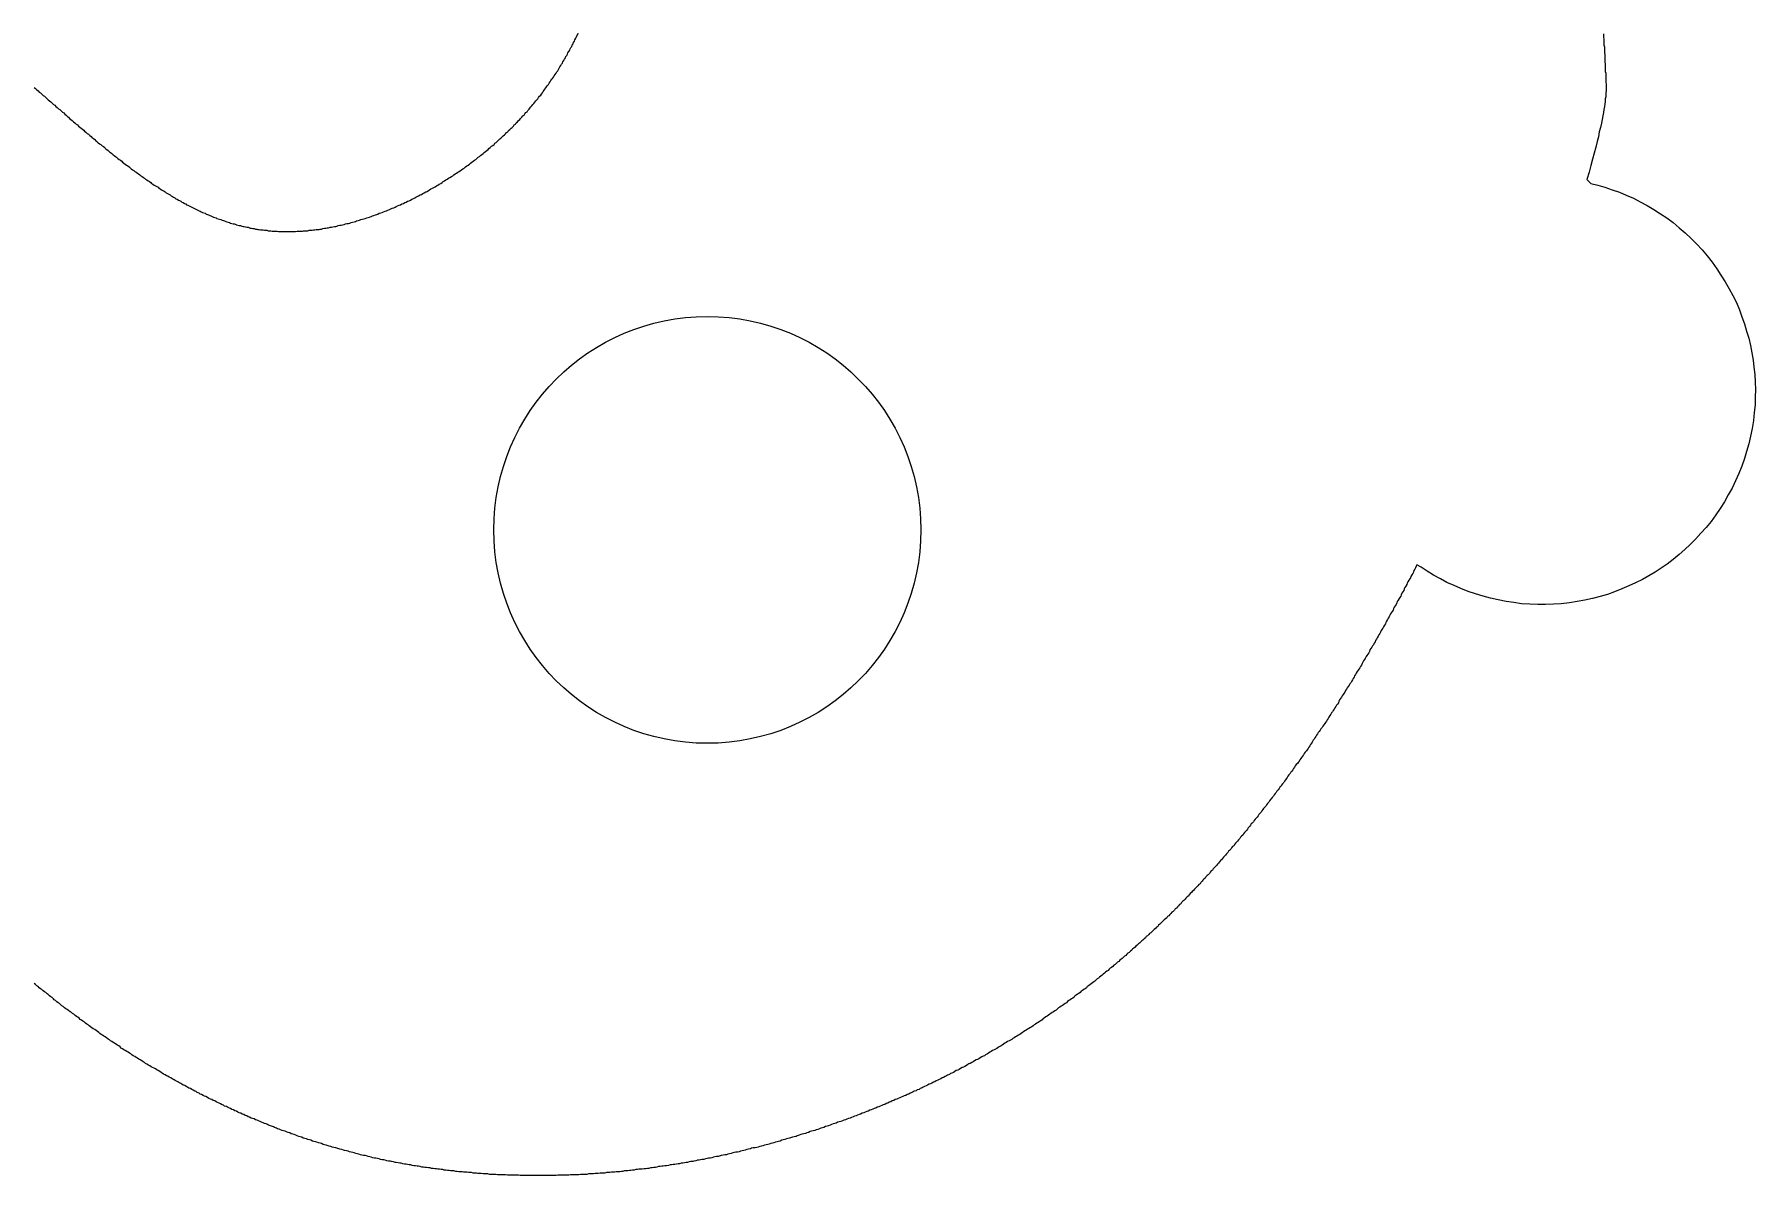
# Model space of a CAD drawing. Header units: millimetres. Extents: x 289 to 9778, y -894 to 6380.
# Drawn here: x 7145.4 to 7185.7, y -493.13 to -466.39 of the extents above; entities that cross this region are included whole.
import ezdxf

# ---------------------------------------------------------------- set-up
doc = ezdxf.new("R2010")
doc.units = ezdxf.units.MM
doc.layers.add('RANGO', color=6, linetype='Continuous')

msp = doc.modelspace()

# ---------------------------------------------------------------- linework, layer by layer
for points in [[(7145.39, -467.633, 0), (7145.42, -467.663, 0), (7145.45, -467.693, 0), (7145.48, -467.713, 0), (7145.51, -467.743, 0), (7145.54, -467.763, 0), (7145.57, -467.793, 0), (7145.6, -467.823, 0), (7145.63, -467.843, 0), (7145.66, -467.873, 0), (7145.69, -467.903, 0), (7145.72, -467.923, 0), (7145.75, -467.953, 0), (7145.78, -467.973, 0), (7145.81, -468.003, 0), (7145.84, -468.033, 0), (7145.87, -468.053, 0), (7145.9, -468.083, 0), (7145.93, -468.103, 0), (7145.96, -468.133, 0), (7145.99, -468.153, 0), (7146.02, -468.183, 0), (7146.05, -468.213, 0), (7146.08, -468.233, 0), (7146.11, -468.263, 0), (7146.14, -468.283, 0), (7146.17, -468.313, 0), (7146.19, -468.333, 0), (7146.22, -468.363, 0), (7146.25, -468.383, 0), (7146.28, -468.413, 0), (7146.31, -468.443, 0), (7146.34, -468.463, 0), (7146.37, -468.493, 0), (7146.4, -468.513, 0), (7146.43, -468.543, 0), (7146.46, -468.563, 0), (7146.49, -468.593, 0), (7146.52, -468.613, 0), (7146.55, -468.633, 0), (7146.57, -468.663, 0), (7146.6, -468.683, 0), (7146.63, -468.713, 0), (7146.66, -468.733, 0), (7146.69, -468.763, 0), (7146.72, -468.783, 0), (7146.75, -468.813, 0), (7146.78, -468.833, 0), (7146.81, -468.853, 0), (7146.83, -468.883, 0), (7146.86, -468.903, 0), (7146.89, -468.933, 0), (7146.92, -468.953, 0), (7146.95, -468.973, 0), (7146.98, -469.003, 0), (7147.01, -469.023, 0), (7147.04, -469.043, 0), (7147.06, -469.073, 0), (7147.09, -469.093, 0), (7147.12, -469.113, 0), (7147.15, -469.143, 0), (7147.18, -469.163, 0), (7147.21, -469.183, 0), (7147.24, -469.213, 0), (7147.26, -469.233, 0), (7147.29, -469.253, 0), (7147.32, -469.273, 0), (7147.35, -469.303, 0), (7147.38, -469.323, 0), (7147.41, -469.343, 0), (7147.44, -469.363, 0), (7147.46, -469.383, 0), (7147.49, -469.413, 0), (7147.52, -469.433, 0), (7147.55, -469.453, 0), (7147.58, -469.473, 0), (7147.61, -469.493, 0), (7147.63, -469.513, 0), (7147.66, -469.543, 0), (7147.69, -469.563, 0), (7147.72, -469.583, 0), (7147.75, -469.603, 0), (7147.78, -469.623, 0), (7147.81, -469.643, 0), (7147.83, -469.663, 0), (7147.86, -469.683, 0), (7147.89, -469.703, 0), (7147.92, -469.723, 0), (7147.95, -469.743, 0), (7147.97, -469.763, 0), (7148, -469.783, 0), (7148.03, -469.803, 0), (7148.06, -469.823, 0), (7148.09, -469.843, 0), (7148.12, -469.863, 0), (7148.14, -469.883, 0), (7148.17, -469.903, 0), (7148.2, -469.923, 0), (7148.23, -469.943, 0), (7148.26, -469.953, 0), (7148.29, -469.973, 0), (7148.31, -469.993, 0), (7148.34, -470.013, 0), (7148.37, -470.033, 0), (7148.4, -470.053, 0), (7148.43, -470.063, 0), (7148.46, -470.083, 0), (7148.48, -470.103, 0), (7148.51, -470.123, 0), (7148.54, -470.133, 0), (7148.57, -470.153, 0), (7148.6, -470.173, 0), (7148.63, -470.193, 0), (7148.65, -470.203, 0), (7148.68, -470.223, 0), (7148.71, -470.243, 0), (7148.74, -470.253, 0), (7148.77, -470.273, 0), (7148.79, -470.283, 0), (7148.82, -470.303, 0), (7148.85, -470.323, 0), (7148.88, -470.333, 0), (7148.91, -470.353, 0), (7148.94, -470.363, 0), (7148.96, -470.383, 0), (7148.99, -470.393, 0), (7149.02, -470.413, 0), (7149.05, -470.423, 0), (7149.08, -470.443, 0), (7149.11, -470.453, 0), (7149.13, -470.463, 0), (7149.16, -470.483, 0), (7149.19, -470.493, 0), (7149.22, -470.513, 0), (7149.25, -470.523, 0), (7149.28, -470.533, 0), (7149.3, -470.553, 0), (7149.33, -470.563, 0), (7149.36, -470.573, 0), (7149.39, -470.583, 0), (7149.42, -470.603, 0), (7149.45, -470.613, 0), (7149.47, -470.623, 0), (7149.5, -470.633, 0), (7149.53, -470.643, 0), (7149.56, -470.663, 0), (7149.59, -470.673, 0), (7149.62, -470.683, 0), (7149.65, -470.693, 0), (7149.67, -470.703, 0), (7149.7, -470.713, 0), (7149.73, -470.723, 0), (7149.76, -470.733, 0), (7149.79, -470.743, 0), (7149.82, -470.753, 0), (7149.85, -470.763, 0), (7149.88, -470.773, 0), (7149.9, -470.783, 0), (7149.93, -470.793, 0), (7149.96, -470.803, 0), (7149.99, -470.813, 0), (7150.02, -470.823, 0), (7150.05, -470.833, 0), (7150.08, -470.833, 0), (7150.11, -470.843, 0), (7150.13, -470.853, 0), (7150.16, -470.863, 0), (7150.19, -470.873, 0), (7150.22, -470.873, 0), (7150.25, -470.883, 0), (7150.28, -470.893, 0), (7150.31, -470.893, 0), (7150.34, -470.903, 0), (7150.37, -470.913, 0), (7150.4, -470.913, 0), (7150.43, -470.923, 0), (7150.45, -470.933, 0), (7150.48, -470.933, 0), (7150.51, -470.943, 0), (7150.54, -470.943, 0), (7150.57, -470.953, 0), (7150.6, -470.953, 0), (7150.63, -470.963, 0), (7150.66, -470.963, 0), (7150.69, -470.973, 0), (7150.72, -470.973, 0), (7150.75, -470.973, 0), (7150.78, -470.983, 0), (7150.81, -470.983, 0), (7150.84, -470.983, 0), (7150.87, -470.993, 0), (7150.9, -470.993, 0), (7150.93, -470.993, 0), (7150.96, -471.003, 0), (7150.99, -471.003, 0), (7151.02, -471.003, 0), (7151.05, -471.003, 0), (7151.08, -471.003, 0), (7151.11, -471.013, 0), (7151.14, -471.013, 0), (7151.17, -471.013, 0), (7151.2, -471.013, 0), (7151.23, -471.013, 0), (7151.26, -471.013, 0), (7151.3, -471.013, 0), (7151.33, -471.013, 0), (7151.36, -471.013, 0), (7151.39, -471.013, 0), (7151.42, -471.013, 0), (7151.45, -471.013, 0), (7151.48, -471.013, 0), (7151.51, -471.013, 0), (7151.55, -471.003, 0), (7151.58, -471.003, 0), (7151.61, -471.003, 0), (7151.64, -471.003, 0), (7151.67, -471.003, 0), (7151.7, -470.993, 0), (7151.74, -470.993, 0), (7151.77, -470.993, 0), (7151.8, -470.993, 0), (7151.83, -470.983, 0), (7151.86, -470.983, 0), (7151.9, -470.983, 0), (7151.93, -470.973, 0), (7151.96, -470.973, 0), (7151.99, -470.963, 0), (7152.02, -470.963, 0), (7152.06, -470.963, 0), (7152.09, -470.953, 0), (7152.12, -470.953, 0), (7152.15, -470.943, 0), (7152.19, -470.933, 0), (7152.22, -470.933, 0), (7152.25, -470.923, 0), (7152.28, -470.923, 0), (7152.32, -470.913, 0), (7152.35, -470.913, 0), (7152.38, -470.903, 0), (7152.42, -470.893, 0), (7152.45, -470.893, 0), (7152.48, -470.883, 0), (7152.51, -470.873, 0), (7152.55, -470.863, 0), (7152.58, -470.863, 0), (7152.61, -470.853, 0), (7152.65, -470.843, 0), (7152.68, -470.833, 0), (7152.71, -470.823, 0), (7152.75, -470.823, 0), (7152.78, -470.813, 0), (7152.81, -470.803, 0), (7152.84, -470.793, 0), (7152.88, -470.783, 0), (7152.91, -470.773, 0), (7152.94, -470.763, 0), (7152.98, -470.753, 0), (7153.01, -470.743, 0), (7153.04, -470.733, 0), (7153.08, -470.723, 0), (7153.11, -470.713, 0), (7153.14, -470.703, 0), (7153.18, -470.693, 0), (7153.21, -470.683, 0), (7153.24, -470.673, 0), (7153.28, -470.663, 0), (7153.31, -470.643, 0), (7153.34, -470.633, 0), (7153.38, -470.623, 0), (7153.41, -470.613, 0), (7153.44, -470.603, 0), (7153.47, -470.583, 0), (7153.51, -470.573, 0), (7153.54, -470.563, 0), (7153.57, -470.553, 0), (7153.61, -470.533, 0), (7153.64, -470.523, 0), (7153.67, -470.513, 0), (7153.71, -470.493, 0), (7153.74, -470.483, 0), (7153.77, -470.463, 0), (7153.81, -470.453, 0), (7153.84, -470.443, 0), (7153.87, -470.423, 0), (7153.9, -470.413, 0), (7153.94, -470.393, 0), (7153.97, -470.383, 0), (7154, -470.363, 0), (7154.04, -470.353, 0), (7154.07, -470.333, 0), (7154.1, -470.323, 0), (7154.13, -470.303, 0), (7154.17, -470.293, 0), (7154.2, -470.273, 0), (7154.23, -470.253, 0), (7154.26, -470.243, 0), (7154.3, -470.223, 0), (7154.33, -470.203, 0), (7154.36, -470.193, 0), (7154.39, -470.173, 0), (7154.43, -470.153, 0), (7154.46, -470.143, 0), (7154.49, -470.123, 0), (7154.52, -470.103, 0), (7154.56, -470.083, 0), (7154.59, -470.073, 0), (7154.62, -470.053, 0), (7154.65, -470.033, 0), (7154.68, -470.013, 0), (7154.72, -469.993, 0), (7154.75, -469.983, 0), (7154.78, -469.963, 0), (7154.81, -469.943, 0), (7154.84, -469.923, 0), (7154.87, -469.903, 0), (7154.91, -469.883, 0), (7154.94, -469.863, 0), (7154.97, -469.843, 0), (7155, -469.823, 0), (7155.03, -469.803, 0), (7155.06, -469.783, 0), (7155.09, -469.763, 0), (7155.12, -469.743, 0), (7155.16, -469.723, 0), (7155.19, -469.703, 0), (7155.22, -469.683, 0), (7155.25, -469.663, 0), (7155.28, -469.643, 0), (7155.31, -469.623, 0), (7155.34, -469.603, 0), (7155.37, -469.583, 0), (7155.4, -469.563, 0), (7155.43, -469.543, 0), (7155.46, -469.523, 0), (7155.49, -469.493, 0), (7155.52, -469.473, 0), (7155.55, -469.453, 0), (7155.58, -469.433, 0), (7155.61, -469.413, 0), (7155.64, -469.383, 0), (7155.67, -469.363, 0), (7155.7, -469.343, 0), (7155.73, -469.323, 0), (7155.76, -469.293, 0), (7155.79, -469.273, 0), (7155.82, -469.253, 0), (7155.84, -469.233, 0), (7155.87, -469.203, 0), (7155.9, -469.183, 0), (7155.93, -469.163, 0), (7155.96, -469.133, 0), (7155.99, -469.113, 0), (7156.02, -469.093, 0), (7156.04, -469.063, 0), (7156.07, -469.043, 0), (7156.1, -469.013, 0), (7156.13, -468.993, 0), (7156.16, -468.973, 0), (7156.18, -468.943, 0), (7156.21, -468.923, 0), (7156.24, -468.893, 0), (7156.26, -468.873, 0), (7156.29, -468.843, 0), (7156.32, -468.823, 0), (7156.35, -468.793, 0), (7156.37, -468.773, 0), (7156.4, -468.743, 0), (7156.43, -468.723, 0), (7156.45, -468.693, 0), (7156.48, -468.673, 0), (7156.5, -468.643, 0), (7156.53, -468.623, 0), (7156.56, -468.593, 0), (7156.58, -468.573, 0), (7156.61, -468.543, 0), (7156.63, -468.513, 0), (7156.66, -468.493, 0), (7156.68, -468.463, 0), (7156.71, -468.443, 0), (7156.73, -468.413, 0), (7156.76, -468.383, 0), (7156.78, -468.363, 0), (7156.81, -468.333, 0), (7156.83, -468.303, 0), (7156.86, -468.283, 0), (7156.88, -468.253, 0), (7156.9, -468.223, 0), (7156.93, -468.203, 0), (7156.95, -468.173, 0), (7156.98, -468.143, 0), (7157, -468.123, 0), (7157.02, -468.093, 0), (7157.04, -468.063, 0), (7157.07, -468.033, 0), (7157.09, -468.013, 0), (7157.11, -467.983, 0), (7157.14, -467.953, 0), (7157.16, -467.923, 0), (7157.18, -467.903, 0), (7157.2, -467.873, 0), (7157.22, -467.843, 0), (7157.25, -467.813, 0), (7157.27, -467.793, 0), (7157.29, -467.763, 0), (7157.31, -467.733, 0), (7157.33, -467.703, 0), (7157.35, -467.673, 0), (7157.37, -467.643, 0), (7157.39, -467.623, 0), (7157.41, -467.593, 0), (7157.43, -467.563, 0), (7157.45, -467.533, 0), (7157.47, -467.503, 0), (7157.49, -467.473, 0), (7157.51, -467.443, 0), (7157.53, -467.423, 0), (7157.55, -467.393, 0), (7157.57, -467.363, 0), (7157.59, -467.333, 0), (7157.61, -467.303, 0), (7157.63, -467.273, 0), (7157.65, -467.243, 0), (7157.67, -467.213, 0), (7157.68, -467.183, 0), (7157.7, -467.153, 0), (7157.72, -467.123, 0), (7157.74, -467.093, 0), (7157.76, -467.063, 0), (7157.77, -467.033, 0), (7157.79, -467.003, 0), (7157.81, -466.973, 0), (7157.83, -466.943, 0), (7157.84, -466.913, 0), (7157.86, -466.883, 0), (7157.88, -466.853, 0), (7157.89, -466.823, 0), (7157.91, -466.793, 0), (7157.93, -466.763, 0), (7157.94, -466.733, 0), (7157.96, -466.703, 0), (7157.98, -466.673, 0), (7157.99, -466.643, 0), (7158.01, -466.613, 0), (7158.02, -466.583, 0), (7158.04, -466.553, 0), (7158.05, -466.523, 0), (7158.07, -466.483, 0), (7158.09, -466.453, 0), (7158.1, -466.423, 0), (7158.12, -466.393, 0), (7158.13, -466.363, 0)], [(7182.14, -466.383, 0), (7182.14, -466.423, 0), (7182.14, -466.463, 0), (7182.15, -466.493, 0), (7182.15, -466.533, 0), (7182.15, -466.573, 0), (7182.15, -466.603, 0), (7182.15, -466.643, 0), (7182.16, -466.683, 0), (7182.16, -466.713, 0), (7182.16, -466.753, 0), (7182.16, -466.793, 0), (7182.16, -466.823, 0), (7182.17, -466.863, 0), (7182.17, -466.903, 0), (7182.17, -466.933, 0), (7182.17, -466.973, 0), (7182.17, -467.013, 0), (7182.17, -467.043, 0), (7182.18, -467.083, 0), (7182.18, -467.123, 0), (7182.18, -467.153, 0), (7182.18, -467.193, 0), (7182.18, -467.233, 0), (7182.18, -467.263, 0), (7182.19, -467.303, 0), (7182.19, -467.333, 0), (7182.19, -467.373, 0), (7182.19, -467.413, 0), (7182.19, -467.443, 0), (7182.19, -467.483, 0), (7182.19, -467.523, 0), (7182.2, -467.553, 0), (7182.2, -467.593, 0), (7182.2, -467.633, 0), (7182.2, -467.673, 0), (7182.2, -467.713, 0), (7182.19, -467.753, 0), (7182.19, -467.803, 0), (7182.19, -467.853, 0), (7182.18, -467.903, 0), (7182.18, -467.963, 0), (7182.17, -468.023, 0), (7182.16, -468.083, 0), (7182.15, -468.153, 0), (7182.14, -468.223, 0), (7182.12, -468.303, 0), (7182.11, -468.383, 0), (7182.09, -468.473, 0), (7182.07, -468.573, 0), (7182.04, -468.673, 0), (7182.02, -468.793, 0), (7181.99, -468.903, 0), (7181.96, -469.033, 0), (7181.92, -469.173, 0), (7181.88, -469.313, 0), (7181.84, -469.463, 0), (7181.8, -469.623, 0), (7181.75, -469.793, 0), (7181.84, -469.883, 0), (7182.01, -469.923, 0), (7182.17, -469.973, 0), (7182.34, -470.033, 0), (7182.51, -470.093, 0), (7182.67, -470.163, 0), (7182.84, -470.233, 0), (7183, -470.313, 0), (7183.16, -470.403, 0), (7183.32, -470.493, 0), (7183.47, -470.593, 0), (7183.62, -470.693, 0), (7183.77, -470.803, 0), (7183.91, -470.923, 0), (7184.05, -471.043, 0), (7184.19, -471.173, 0), (7184.32, -471.303, 0), (7184.45, -471.443, 0), (7184.57, -471.583, 0), (7184.68, -471.733, 0), (7184.79, -471.883, 0), (7184.89, -472.033, 0), (7184.99, -472.193, 0), (7185.08, -472.353, 0), (7185.17, -472.513, 0), (7185.25, -472.673, 0), (7185.32, -472.843, 0), (7185.38, -473.013, 0), (7185.44, -473.173, 0), (7185.49, -473.343, 0), (7185.54, -473.513, 0), (7185.58, -473.683, 0), (7185.61, -473.853, 0), (7185.64, -474.023, 0), (7185.66, -474.193, 0), (7185.68, -474.363, 0), (7185.69, -474.543, 0), (7185.7, -474.713, 0), (7185.69, -474.893, 0), (7185.69, -475.073, 0), (7185.67, -475.253, 0), (7185.65, -475.443, 0), (7185.62, -475.623, 0), (7185.58, -475.803, 0), (7185.54, -475.983, 0), (7185.49, -476.163, 0), (7185.44, -476.333, 0), (7185.38, -476.513, 0), (7185.31, -476.683, 0), (7185.23, -476.853, 0), (7185.15, -477.023, 0), (7185.06, -477.183, 0), (7184.97, -477.343, 0), (7184.87, -477.503, 0), (7184.77, -477.653, 0), (7184.66, -477.803, 0), (7184.54, -477.943, 0), (7184.42, -478.083, 0), (7184.3, -478.213, 0), (7184.17, -478.343, 0), (7184.04, -478.463, 0), (7183.91, -478.583, 0), (7183.77, -478.693, 0), (7183.63, -478.803, 0), (7183.49, -478.903, 0), (7183.35, -478.993, 0), (7183.2, -479.083, 0), (7183.05, -479.163, 0), (7182.89, -479.243, 0), (7182.73, -479.313, 0), (7182.57, -479.383, 0), (7182.4, -479.453, 0), (7182.23, -479.513, 0), (7182.06, -479.563, 0), (7181.88, -479.613, 0), (7181.7, -479.653, 0), (7181.52, -479.683, 0), (7181.34, -479.713, 0), (7181.15, -479.733, 0), (7180.97, -479.743, 0), (7180.78, -479.753, 0), (7180.6, -479.753, 0), (7180.41, -479.743, 0), (7180.22, -479.733, 0), (7180.04, -479.703, 0), (7179.86, -479.683, 0), (7179.67, -479.643, 0), (7179.49, -479.603, 0), (7179.32, -479.553, 0), (7179.14, -479.503, 0), (7178.97, -479.443, 0), (7178.8, -479.373, 0), (7178.64, -479.303, 0), (7178.47, -479.233, 0), (7178.32, -479.153, 0), (7178.16, -479.063, 0), (7178.01, -478.973, 0), (7177.87, -478.873, 0), (7177.77, -478.823, 0), (7177.75, -478.853, 0), (7177.74, -478.893, 0), (7177.72, -478.923, 0), (7177.7, -478.953, 0), (7177.69, -478.993, 0), (7177.67, -479.023, 0), (7177.65, -479.053, 0), (7177.63, -479.093, 0), (7177.62, -479.123, 0), (7177.6, -479.153, 0), (7177.58, -479.183, 0), (7177.56, -479.223, 0), (7177.54, -479.253, 0), (7177.53, -479.283, 0), (7177.51, -479.323, 0), (7177.49, -479.353, 0), (7177.47, -479.383, 0), (7177.46, -479.423, 0), (7177.44, -479.453, 0), (7177.42, -479.483, 0), (7177.4, -479.523, 0), (7177.39, -479.553, 0), (7177.37, -479.583, 0), (7177.35, -479.613, 0), (7177.33, -479.653, 0), (7177.31, -479.683, 0), (7177.3, -479.713, 0), (7177.28, -479.753, 0), (7177.26, -479.783, 0), (7177.24, -479.813, 0), (7177.22, -479.843, 0), (7177.21, -479.883, 0), (7177.19, -479.913, 0), (7177.17, -479.943, 0), (7177.15, -479.973, 0), (7177.13, -480.013, 0), (7177.12, -480.043, 0), (7177.1, -480.073, 0), (7177.08, -480.103, 0), (7177.06, -480.143, 0), (7177.04, -480.173, 0), (7177.03, -480.203, 0), (7177.01, -480.233, 0), (7176.99, -480.273, 0), (7176.97, -480.303, 0), (7176.95, -480.333, 0), (7176.93, -480.363, 0), (7176.92, -480.403, 0), (7176.9, -480.433, 0), (7176.88, -480.463, 0), (7176.86, -480.493, 0), (7176.84, -480.533, 0), (7176.82, -480.563, 0), (7176.8, -480.593, 0), (7176.79, -480.623, 0), (7176.77, -480.653, 0), (7176.75, -480.693, 0), (7176.73, -480.723, 0), (7176.71, -480.753, 0), (7176.69, -480.783, 0), (7176.67, -480.813, 0), (7176.66, -480.853, 0), (7176.64, -480.883, 0), (7176.62, -480.913, 0), (7176.6, -480.943, 0), (7176.58, -480.973, 0), (7176.56, -481.013, 0), (7176.54, -481.043, 0), (7176.52, -481.073, 0), (7176.5, -481.103, 0), (7176.49, -481.133, 0), (7176.47, -481.173, 0), (7176.45, -481.203, 0), (7176.43, -481.233, 0), (7176.41, -481.263, 0), (7176.39, -481.293, 0), (7176.37, -481.323, 0), (7176.35, -481.363, 0), (7176.33, -481.393, 0), (7176.31, -481.423, 0), (7176.3, -481.453, 0), (7176.28, -481.483, 0), (7176.26, -481.513, 0), (7176.24, -481.553, 0), (7176.22, -481.583, 0), (7176.2, -481.613, 0), (7176.18, -481.643, 0), (7176.16, -481.673, 0), (7176.14, -481.703, 0), (7176.12, -481.733, 0), (7176.1, -481.763, 0), (7176.08, -481.803, 0), (7176.06, -481.833, 0), (7176.04, -481.863, 0), (7176.02, -481.893, 0), (7176, -481.923, 0), (7175.98, -481.953, 0), (7175.96, -481.983, 0), (7175.94, -482.013, 0), (7175.93, -482.053, 0), (7175.91, -482.083, 0), (7175.89, -482.113, 0), (7175.87, -482.143, 0), (7175.85, -482.173, 0), (7175.83, -482.203, 0), (7175.81, -482.233, 0), (7175.79, -482.263, 0), (7175.77, -482.293, 0), (7175.75, -482.323, 0), (7175.73, -482.353, 0), (7175.71, -482.393, 0), (7175.69, -482.423, 0), (7175.67, -482.453, 0), (7175.65, -482.483, 0), (7175.63, -482.513, 0), (7175.61, -482.543, 0), (7175.59, -482.573, 0), (7175.57, -482.603, 0), (7175.55, -482.633, 0), (7175.52, -482.663, 0), (7175.5, -482.693, 0), (7175.48, -482.723, 0), (7175.46, -482.753, 0), (7175.44, -482.783, 0), (7175.42, -482.813, 0), (7175.4, -482.843, 0), (7175.38, -482.873, 0), (7175.36, -482.903, 0), (7175.34, -482.933, 0), (7175.32, -482.973, 0), (7175.3, -483.003, 0), (7175.28, -483.033, 0), (7175.26, -483.063, 0), (7175.24, -483.093, 0), (7175.22, -483.123, 0), (7175.2, -483.153, 0), (7175.18, -483.183, 0), (7175.15, -483.213, 0), (7175.13, -483.243, 0), (7175.11, -483.273, 0), (7175.09, -483.303, 0), (7175.07, -483.333, 0), (7175.05, -483.363, 0), (7175.03, -483.393, 0), (7175.01, -483.423, 0), (7174.99, -483.453, 0), (7174.97, -483.473, 0), (7174.94, -483.503, 0), (7174.92, -483.533, 0), (7174.9, -483.563, 0), (7174.88, -483.593, 0), (7174.86, -483.623, 0), (7174.84, -483.653, 0), (7174.82, -483.683, 0), (7174.8, -483.713, 0), (7174.77, -483.743, 0), (7174.75, -483.773, 0), (7174.73, -483.803, 0), (7174.71, -483.833, 0), (7174.69, -483.863, 0), (7174.67, -483.893, 0), (7174.65, -483.923, 0), (7174.62, -483.953, 0), (7174.6, -483.983, 0), (7174.58, -484.013, 0), (7174.56, -484.033, 0), (7174.54, -484.063, 0), (7174.52, -484.093, 0), (7174.49, -484.123, 0), (7174.47, -484.153, 0), (7174.45, -484.183, 0), (7174.43, -484.213, 0), (7174.41, -484.243, 0), (7174.38, -484.273, 0), (7174.36, -484.303, 0), (7174.34, -484.323, 0), (7174.32, -484.353, 0), (7174.3, -484.383, 0), (7174.27, -484.413, 0), (7174.25, -484.443, 0), (7174.23, -484.473, 0), (7174.21, -484.503, 0), (7174.18, -484.533, 0), (7174.16, -484.553, 0), (7174.14, -484.583, 0), (7174.12, -484.613, 0), (7174.1, -484.643, 0), (7174.07, -484.673, 0), (7174.05, -484.703, 0), (7174.03, -484.733, 0), (7174.01, -484.753, 0), (7173.98, -484.783, 0), (7173.96, -484.813, 0), (7173.94, -484.843, 0), (7173.91, -484.873, 0), (7173.89, -484.893, 0), (7173.87, -484.923, 0), (7173.85, -484.953, 0), (7173.82, -484.983, 0), (7173.8, -485.013, 0), (7173.78, -485.043, 0), (7173.76, -485.063, 0), (7173.73, -485.093, 0), (7173.71, -485.123, 0), (7173.69, -485.153, 0), (7173.66, -485.183, 0), (7173.64, -485.203, 0), (7173.62, -485.233, 0), (7173.59, -485.263, 0), (7173.57, -485.293, 0), (7173.55, -485.313, 0), (7173.52, -485.343, 0), (7173.5, -485.373, 0), (7173.48, -485.403, 0), (7173.45, -485.423, 0), (7173.43, -485.453, 0), (7173.41, -485.483, 0), (7173.38, -485.513, 0), (7173.36, -485.533, 0), (7173.34, -485.563, 0), (7173.31, -485.593, 0), (7173.29, -485.623, 0), (7173.27, -485.643, 0), (7173.24, -485.673, 0), (7173.22, -485.703, 0), (7173.19, -485.733, 0), (7173.17, -485.753, 0), (7173.15, -485.783, 0), (7173.12, -485.813, 0), (7173.1, -485.833, 0), (7173.08, -485.863, 0), (7173.05, -485.893, 0), (7173.03, -485.913, 0), (7173, -485.943, 0), (7172.98, -485.973, 0), (7172.95, -485.993, 0), (7172.93, -486.023, 0), (7172.91, -486.053, 0), (7172.88, -486.083, 0), (7172.86, -486.103, 0), (7172.83, -486.133, 0), (7172.81, -486.163, 0), (7172.78, -486.183, 0), (7172.76, -486.213, 0), (7172.74, -486.233, 0), (7172.71, -486.263, 0), (7172.69, -486.293, 0), (7172.66, -486.313, 0), (7172.64, -486.343, 0), (7172.61, -486.373, 0), (7172.59, -486.393, 0), (7172.56, -486.423, 0), (7172.54, -486.453, 0), (7172.51, -486.473, 0), (7172.49, -486.503, 0), (7172.46, -486.523, 0), (7172.44, -486.553, 0), (7172.41, -486.583, 0), (7172.39, -486.603, 0), (7172.36, -486.633, 0), (7172.34, -486.653, 0), (7172.31, -486.683, 0), (7172.29, -486.703, 0), (7172.26, -486.733, 0), (7172.24, -486.763, 0), (7172.21, -486.783, 0), (7172.19, -486.813, 0), (7172.16, -486.833, 0), (7172.14, -486.863, 0), (7172.11, -486.883, 0), (7172.09, -486.913, 0), (7172.06, -486.943, 0), (7172.03, -486.963, 0), (7172.01, -486.993, 0), (7171.98, -487.013, 0), (7171.96, -487.043, 0), (7171.93, -487.063, 0), (7171.91, -487.093, 0), (7171.88, -487.113, 0), (7171.85, -487.143, 0), (7171.83, -487.163, 0), (7171.8, -487.193, 0), (7171.78, -487.213, 0), (7171.75, -487.243, 0), (7171.72, -487.263, 0), (7171.7, -487.293, 0), (7171.67, -487.313, 0), (7171.65, -487.343, 0), (7171.62, -487.363, 0), (7171.59, -487.393, 0), (7171.57, -487.413, 0), (7171.54, -487.443, 0), (7171.51, -487.463, 0), (7171.49, -487.483, 0), (7171.46, -487.513, 0), (7171.43, -487.533, 0), (7171.41, -487.563, 0), (7171.38, -487.583, 0), (7171.35, -487.613, 0), (7171.33, -487.633, 0), (7171.3, -487.663, 0), (7171.27, -487.683, 0), (7171.25, -487.703, 0), (7171.22, -487.733, 0), (7171.19, -487.753, 0), (7171.17, -487.783, 0), (7171.14, -487.803, 0), (7171.11, -487.823, 0), (7171.09, -487.853, 0), (7171.06, -487.873, 0), (7171.03, -487.903, 0), (7171, -487.923, 0), (7170.98, -487.943, 0), (7170.95, -487.973, 0), (7170.92, -487.993, 0), (7170.9, -488.013, 0), (7170.87, -488.043, 0), (7170.84, -488.063, 0), (7170.81, -488.083, 0), (7170.79, -488.113, 0), (7170.76, -488.133, 0), (7170.73, -488.163, 0), (7170.7, -488.183, 0), (7170.67, -488.203, 0), (7170.65, -488.233, 0), (7170.62, -488.253, 0), (7170.59, -488.273, 0), (7170.56, -488.293, 0), (7170.54, -488.323, 0), (7170.51, -488.343, 0), (7170.48, -488.363, 0), (7170.45, -488.393, 0), (7170.42, -488.413, 0), (7170.4, -488.433, 0), (7170.37, -488.463, 0), (7170.34, -488.483, 0), (7170.31, -488.503, 0), (7170.28, -488.523, 0), (7170.25, -488.553, 0), (7170.23, -488.573, 0), (7170.2, -488.593, 0), (7170.17, -488.613, 0), (7170.14, -488.643, 0), (7170.11, -488.663, 0), (7170.08, -488.683, 0), (7170.05, -488.703, 0), (7170.03, -488.733, 0), (7170, -488.753, 0), (7169.97, -488.773, 0), (7169.94, -488.793, 0), (7169.91, -488.813, 0), (7169.88, -488.843, 0), (7169.85, -488.863, 0), (7169.82, -488.883, 0), (7169.79, -488.903, 0), (7169.76, -488.923, 0), (7169.74, -488.953, 0), (7169.71, -488.973, 0), (7169.68, -488.993, 0), (7169.65, -489.013, 0), (7169.62, -489.033, 0), (7169.59, -489.053, 0), (7169.56, -489.083, 0), (7169.53, -489.103, 0), (7169.5, -489.123, 0), (7169.47, -489.143, 0), (7169.44, -489.163, 0), (7169.41, -489.183, 0), (7169.38, -489.203, 0), (7169.35, -489.223, 0), (7169.32, -489.253, 0), (7169.29, -489.273, 0), (7169.26, -489.293, 0), (7169.23, -489.313, 0), (7169.2, -489.333, 0), (7169.17, -489.353, 0), (7169.14, -489.373, 0), (7169.11, -489.393, 0), (7169.08, -489.413, 0), (7169.05, -489.433, 0), (7169.02, -489.453, 0), (7168.99, -489.483, 0), (7168.96, -489.503, 0), (7168.93, -489.523, 0), (7168.9, -489.543, 0), (7168.87, -489.563, 0), (7168.84, -489.583, 0), (7168.81, -489.603, 0), (7168.78, -489.623, 0), (7168.75, -489.643, 0), (7168.72, -489.663, 0), (7168.68, -489.683, 0), (7168.65, -489.703, 0), (7168.62, -489.723, 0), (7168.59, -489.743, 0), (7168.56, -489.763, 0), (7168.53, -489.783, 0), (7168.5, -489.803, 0), (7168.47, -489.823, 0), (7168.44, -489.843, 0), (7168.4, -489.863, 0), (7168.37, -489.883, 0), (7168.34, -489.903, 0), (7168.31, -489.923, 0), (7168.28, -489.943, 0), (7168.25, -489.963, 0), (7168.22, -489.973, 0), (7168.18, -489.993, 0), (7168.15, -490.013, 0), (7168.12, -490.033, 0), (7168.09, -490.053, 0), (7168.06, -490.073, 0), (7168.03, -490.093, 0), (7167.99, -490.113, 0), (7167.96, -490.133, 0), (7167.93, -490.153, 0), (7167.9, -490.173, 0), (7167.87, -490.183, 0), (7167.83, -490.203, 0), (7167.8, -490.223, 0), (7167.77, -490.243, 0), (7167.74, -490.263, 0), (7167.71, -490.283, 0), (7167.67, -490.303, 0), (7167.64, -490.323, 0), (7167.61, -490.333, 0), (7167.58, -490.353, 0), (7167.54, -490.373, 0), (7167.51, -490.393, 0), (7167.48, -490.413, 0), (7167.45, -490.423, 0), (7167.41, -490.443, 0), (7167.38, -490.463, 0), (7167.35, -490.483, 0), (7167.31, -490.503, 0), (7167.28, -490.513, 0), (7167.25, -490.533, 0), (7167.22, -490.553, 0), (7167.18, -490.573, 0), (7167.15, -490.593, 0), (7167.12, -490.603, 0), (7167.08, -490.623, 0), (7167.05, -490.643, 0), (7167.02, -490.663, 0), (7166.98, -490.673, 0), (7166.95, -490.693, 0), (7166.92, -490.713, 0), (7166.88, -490.733, 0), (7166.85, -490.743, 0), (7166.82, -490.763, 0), (7166.78, -490.783, 0), (7166.75, -490.793, 0), (7166.72, -490.813, 0), (7166.68, -490.833, 0), (7166.65, -490.843, 0), (7166.62, -490.863, 0), (7166.58, -490.883, 0), (7166.55, -490.893, 0), (7166.51, -490.913, 0), (7166.48, -490.933, 0), (7166.45, -490.943, 0), (7166.41, -490.963, 0), (7166.38, -490.983, 0), (7166.35, -490.993, 0), (7166.31, -491.013, 0), (7166.28, -491.033, 0), (7166.24, -491.043, 0), (7166.21, -491.063, 0), (7166.18, -491.073, 0), (7166.14, -491.093, 0), (7166.11, -491.113, 0), (7166.07, -491.123, 0), (7166.04, -491.143, 0), (7166, -491.153, 0), (7165.97, -491.173, 0), (7165.93, -491.193, 0), (7165.9, -491.203, 0), (7165.87, -491.223, 0), (7165.83, -491.233, 0), (7165.8, -491.253, 0), (7165.76, -491.263, 0), (7165.73, -491.283, 0), (7165.69, -491.293, 0), (7165.66, -491.313, 0), (7165.62, -491.323, 0), (7165.59, -491.343, 0), (7165.55, -491.353, 0), (7165.52, -491.373, 0), (7165.48, -491.383, 0), (7165.45, -491.403, 0), (7165.41, -491.413, 0), (7165.38, -491.433, 0), (7165.34, -491.443, 0), (7165.31, -491.463, 0), (7165.27, -491.473, 0), (7165.24, -491.493, 0), (7165.2, -491.503, 0), (7165.17, -491.523, 0), (7165.13, -491.533, 0), (7165.1, -491.553, 0), (7165.06, -491.563, 0), (7165.03, -491.573, 0), (7164.99, -491.593, 0), (7164.96, -491.603, 0), (7164.92, -491.623, 0), (7164.89, -491.633, 0), (7164.85, -491.643, 0), (7164.82, -491.663, 0), (7164.78, -491.673, 0), (7164.74, -491.693, 0), (7164.71, -491.703, 0), (7164.67, -491.713, 0), (7164.64, -491.733, 0), (7164.6, -491.743, 0), (7164.57, -491.753, 0), (7164.53, -491.773, 0), (7164.5, -491.783, 0), (7164.46, -491.793, 0), (7164.42, -491.813, 0), (7164.39, -491.823, 0), (7164.35, -491.833, 0), (7164.32, -491.853, 0), (7164.28, -491.863, 0), (7164.24, -491.873, 0), (7164.21, -491.883, 0), (7164.17, -491.903, 0), (7164.14, -491.913, 0), (7164.1, -491.923, 0), (7164.06, -491.933, 0), (7164.03, -491.953, 0), (7163.99, -491.963, 0), (7163.96, -491.973, 0), (7163.92, -491.983, 0), (7163.88, -492.003, 0), (7163.85, -492.013, 0), (7163.81, -492.023, 0), (7163.78, -492.033, 0), (7163.74, -492.053, 0), (7163.7, -492.063, 0), (7163.67, -492.073, 0), (7163.63, -492.083, 0), (7163.59, -492.093, 0), (7163.56, -492.103, 0), (7163.52, -492.123, 0), (7163.48, -492.133, 0), (7163.45, -492.143, 0), (7163.41, -492.153, 0), (7163.37, -492.163, 0), (7163.34, -492.173, 0), (7163.3, -492.183, 0), (7163.26, -492.203, 0), (7163.23, -492.213, 0), (7163.19, -492.223, 0), (7163.15, -492.233, 0), (7163.12, -492.243, 0), (7163.08, -492.253, 0), (7163.04, -492.263, 0), (7163.01, -492.273, 0), (7162.97, -492.283, 0), (7162.93, -492.293, 0), (7162.9, -492.303, 0), (7162.86, -492.323, 0), (7162.82, -492.333, 0), (7162.79, -492.343, 0), (7162.75, -492.353, 0), (7162.71, -492.363, 0), (7162.68, -492.373, 0), (7162.64, -492.383, 0), (7162.6, -492.393, 0), (7162.57, -492.403, 0), (7162.53, -492.413, 0), (7162.49, -492.423, 0), (7162.45, -492.433, 0), (7162.42, -492.443, 0), (7162.38, -492.453, 0), (7162.34, -492.463, 0), (7162.31, -492.473, 0), (7162.27, -492.483, 0), (7162.23, -492.483, 0), (7162.19, -492.493, 0), (7162.16, -492.503, 0), (7162.12, -492.513, 0), (7162.08, -492.523, 0), (7162.04, -492.533, 0), (7162.01, -492.543, 0), (7161.97, -492.553, 0), (7161.93, -492.563, 0), (7161.9, -492.573, 0), (7161.86, -492.583, 0), (7161.82, -492.583, 0), (7161.78, -492.593, 0), (7161.75, -492.603, 0), (7161.71, -492.613, 0), (7161.67, -492.623, 0), (7161.63, -492.633, 0), (7161.6, -492.643, 0), (7161.56, -492.643, 0), (7161.52, -492.653, 0), (7161.48, -492.663, 0), (7161.45, -492.673, 0), (7161.41, -492.683, 0), (7161.37, -492.683, 0), (7161.33, -492.693, 0), (7161.3, -492.703, 0), (7161.26, -492.713, 0), (7161.22, -492.723, 0), (7161.18, -492.723, 0), (7161.15, -492.733, 0), (7161.11, -492.743, 0), (7161.07, -492.753, 0), (7161.03, -492.753, 0), (7160.99, -492.763, 0), (7160.96, -492.773, 0), (7160.92, -492.773, 0), (7160.88, -492.783, 0), (7160.84, -492.793, 0), (7160.81, -492.803, 0), (7160.77, -492.803, 0), (7160.73, -492.813, 0), (7160.69, -492.823, 0), (7160.66, -492.823, 0), (7160.62, -492.833, 0), (7160.58, -492.843, 0), (7160.54, -492.843, 0), (7160.5, -492.853, 0), (7160.47, -492.853, 0), (7160.43, -492.863, 0), (7160.39, -492.873, 0), (7160.35, -492.873, 0), (7160.31, -492.883, 0), (7160.28, -492.883, 0), (7160.24, -492.893, 0), (7160.2, -492.903, 0), (7160.16, -492.903, 0), (7160.12, -492.913, 0), (7160.09, -492.913, 0), (7160.05, -492.923, 0), (7160.01, -492.923, 0), (7159.97, -492.933, 0), (7159.94, -492.943, 0), (7159.9, -492.943, 0), (7159.86, -492.953, 0), (7159.82, -492.953, 0), (7159.78, -492.963, 0), (7159.75, -492.963, 0), (7159.71, -492.973, 0), (7159.67, -492.973, 0), (7159.63, -492.983, 0), (7159.59, -492.983, 0), (7159.55, -492.983, 0), (7159.52, -492.993, 0), (7159.48, -492.993, 0), (7159.44, -493.003, 0), (7159.4, -493.003, 0), (7159.36, -493.013, 0), (7159.33, -493.013, 0), (7159.29, -493.023, 0), (7159.25, -493.023, 0), (7159.21, -493.023, 0), (7159.17, -493.033, 0), (7159.14, -493.033, 0), (7159.1, -493.043, 0), (7159.06, -493.043, 0), (7159.02, -493.043, 0), (7158.98, -493.053, 0), (7158.95, -493.053, 0), (7158.91, -493.053, 0), (7158.87, -493.063, 0), (7158.83, -493.063, 0), (7158.79, -493.063, 0), (7158.75, -493.073, 0), (7158.72, -493.073, 0), (7158.68, -493.073, 0), (7158.64, -493.073, 0), (7158.6, -493.083, 0), (7158.56, -493.083, 0), (7158.53, -493.083, 0), (7158.49, -493.093, 0), (7158.45, -493.093, 0), (7158.41, -493.093, 0), (7158.37, -493.093, 0), (7158.33, -493.103, 0), (7158.3, -493.103, 0), (7158.26, -493.103, 0), (7158.22, -493.103, 0), (7158.18, -493.103, 0), (7158.14, -493.113, 0), (7158.11, -493.113, 0), (7158.07, -493.113, 0), (7158.03, -493.113, 0), (7157.99, -493.113, 0), (7157.95, -493.113, 0), (7157.91, -493.123, 0), (7157.88, -493.123, 0), (7157.84, -493.123, 0), (7157.8, -493.123, 0), (7157.76, -493.123, 0), (7157.72, -493.123, 0), (7157.69, -493.123, 0), (7157.65, -493.123, 0), (7157.61, -493.133, 0), (7157.57, -493.133, 0), (7157.53, -493.133, 0), (7157.5, -493.133, 0), (7157.46, -493.133, 0), (7157.42, -493.133, 0), (7157.38, -493.133, 0), (7157.34, -493.133, 0), (7157.3, -493.133, 0), (7157.27, -493.133, 0), (7157.23, -493.133, 0), (7157.19, -493.133, 0), (7157.15, -493.133, 0), (7157.11, -493.133, 0), (7157.08, -493.133, 0), (7157.04, -493.133, 0), (7157, -493.133, 0), (7156.96, -493.133, 0), (7156.92, -493.133, 0), (7156.89, -493.133, 0), (7156.85, -493.133, 0), (7156.81, -493.133, 0), (7156.77, -493.133, 0), (7156.73, -493.123, 0), (7156.7, -493.123, 0), (7156.66, -493.123, 0), (7156.62, -493.123, 0), (7156.58, -493.123, 0), (7156.54, -493.123, 0), (7156.51, -493.123, 0), (7156.47, -493.123, 0), (7156.43, -493.113, 0), (7156.39, -493.113, 0), (7156.35, -493.113, 0), (7156.32, -493.113, 0), (7156.28, -493.113, 0), (7156.24, -493.113, 0), (7156.2, -493.103, 0), (7156.16, -493.103, 0), (7156.13, -493.103, 0), (7156.09, -493.103, 0), (7156.05, -493.103, 0), (7156.01, -493.093, 0), (7155.97, -493.093, 0), (7155.94, -493.093, 0), (7155.9, -493.093, 0), (7155.86, -493.083, 0), (7155.82, -493.083, 0), (7155.78, -493.083, 0), (7155.75, -493.073, 0), (7155.71, -493.073, 0), (7155.67, -493.073, 0), (7155.63, -493.063, 0), (7155.6, -493.063, 0), (7155.56, -493.063, 0), (7155.52, -493.053, 0), (7155.48, -493.053, 0), (7155.44, -493.053, 0), (7155.41, -493.043, 0), (7155.37, -493.043, 0), (7155.33, -493.043, 0), (7155.29, -493.033, 0), (7155.26, -493.033, 0), (7155.22, -493.023, 0), (7155.18, -493.023, 0), (7155.14, -493.023, 0), (7155.11, -493.013, 0), (7155.07, -493.013, 0), (7155.03, -493.003, 0), (7154.99, -493.003, 0), (7154.96, -492.993, 0), (7154.92, -492.993, 0), (7154.88, -492.983, 0), (7154.84, -492.983, 0), (7154.81, -492.973, 0), (7154.77, -492.973, 0), (7154.73, -492.963, 0), (7154.69, -492.963, 0), (7154.66, -492.953, 0), (7154.62, -492.953, 0), (7154.58, -492.943, 0), (7154.54, -492.943, 0), (7154.51, -492.933, 0), (7154.47, -492.933, 0), (7154.43, -492.923, 0), (7154.39, -492.913, 0), (7154.36, -492.913, 0), (7154.32, -492.903, 0), (7154.28, -492.903, 0), (7154.24, -492.893, 0), (7154.21, -492.883, 0), (7154.17, -492.883, 0), (7154.13, -492.873, 0), (7154.1, -492.863, 0), (7154.06, -492.863, 0), (7154.02, -492.853, 0), (7153.98, -492.843, 0), (7153.95, -492.843, 0), (7153.91, -492.833, 0), (7153.87, -492.823, 0), (7153.84, -492.823, 0), (7153.8, -492.813, 0), (7153.76, -492.803, 0), (7153.73, -492.793, 0), (7153.69, -492.793, 0), (7153.65, -492.783, 0), (7153.61, -492.773, 0), (7153.58, -492.763, 0), (7153.54, -492.763, 0), (7153.5, -492.753, 0), (7153.47, -492.743, 0), (7153.43, -492.733, 0), (7153.39, -492.723, 0), (7153.36, -492.723, 0), (7153.32, -492.713, 0), (7153.28, -492.703, 0), (7153.25, -492.693, 0), (7153.21, -492.683, 0), (7153.17, -492.673, 0), (7153.14, -492.663, 0), (7153.1, -492.663, 0), (7153.06, -492.653, 0), (7153.03, -492.643, 0), (7152.99, -492.633, 0), (7152.95, -492.623, 0), (7152.92, -492.613, 0), (7152.88, -492.603, 0), (7152.85, -492.593, 0), (7152.81, -492.583, 0), (7152.77, -492.573, 0), (7152.74, -492.563, 0), (7152.7, -492.553, 0), (7152.66, -492.543, 0), (7152.63, -492.533, 0), (7152.59, -492.523, 0), (7152.55, -492.513, 0), (7152.52, -492.503, 0), (7152.48, -492.493, 0), (7152.45, -492.483, 0), (7152.41, -492.473, 0), (7152.37, -492.463, 0), (7152.34, -492.453, 0), (7152.3, -492.443, 0), (7152.27, -492.433, 0), (7152.23, -492.423, 0), (7152.19, -492.413, 0), (7152.16, -492.403, 0), (7152.12, -492.383, 0), (7152.09, -492.373, 0), (7152.05, -492.363, 0), (7152.01, -492.353, 0), (7151.98, -492.343, 0), (7151.94, -492.333, 0), (7151.91, -492.323, 0), (7151.87, -492.303, 0), (7151.84, -492.293, 0), (7151.8, -492.283, 0), (7151.77, -492.273, 0), (7151.73, -492.263, 0), (7151.69, -492.253, 0), (7151.66, -492.233, 0), (7151.62, -492.223, 0), (7151.59, -492.213, 0), (7151.55, -492.203, 0), (7151.52, -492.183, 0), (7151.48, -492.173, 0), (7151.45, -492.163, 0), (7151.41, -492.153, 0), (7151.38, -492.133, 0), (7151.34, -492.123, 0), (7151.31, -492.113, 0), (7151.27, -492.093, 0), (7151.23, -492.083, 0), (7151.2, -492.073, 0), (7151.16, -492.063, 0), (7151.13, -492.043, 0), (7151.09, -492.033, 0), (7151.06, -492.023, 0), (7151.02, -492.003, 0), (7150.99, -491.993, 0), (7150.95, -491.973, 0), (7150.92, -491.963, 0), (7150.88, -491.953, 0), (7150.85, -491.933, 0), (7150.82, -491.923, 0), (7150.78, -491.913, 0), (7150.75, -491.893, 0), (7150.71, -491.883, 0), (7150.68, -491.863, 0), (7150.64, -491.853, 0), (7150.61, -491.833, 0), (7150.57, -491.823, 0), (7150.54, -491.803, 0), (7150.5, -491.793, 0), (7150.47, -491.783, 0), (7150.43, -491.763, 0), (7150.4, -491.753, 0), (7150.37, -491.733, 0), (7150.33, -491.723, 0), (7150.3, -491.703, 0), (7150.26, -491.693, 0), (7150.23, -491.673, 0), (7150.19, -491.663, 0), (7150.16, -491.643, 0), (7150.13, -491.623, 0), (7150.09, -491.613, 0), (7150.06, -491.593, 0), (7150.02, -491.583, 0), (7149.99, -491.563, 0), (7149.96, -491.553, 0), (7149.92, -491.533, 0), (7149.89, -491.513, 0), (7149.85, -491.503, 0), (7149.82, -491.483, 0), (7149.79, -491.473, 0), (7149.75, -491.453, 0), (7149.72, -491.433, 0), (7149.68, -491.423, 0), (7149.65, -491.403, 0), (7149.62, -491.383, 0), (7149.58, -491.373, 0), (7149.55, -491.353, 0), (7149.52, -491.343, 0), (7149.48, -491.323, 0), (7149.45, -491.303, 0), (7149.41, -491.283, 0), (7149.38, -491.273, 0), (7149.35, -491.253, 0), (7149.31, -491.233, 0), (7149.28, -491.223, 0), (7149.25, -491.203, 0), (7149.21, -491.183, 0), (7149.18, -491.163, 0), (7149.15, -491.153, 0), (7149.11, -491.133, 0), (7149.08, -491.113, 0), (7149.05, -491.093, 0), (7149.01, -491.083, 0), (7148.98, -491.063, 0), (7148.95, -491.043, 0), (7148.92, -491.023, 0), (7148.88, -491.013, 0), (7148.85, -490.993, 0), (7148.82, -490.973, 0), (7148.78, -490.953, 0), (7148.75, -490.933, 0), (7148.72, -490.923, 0), (7148.69, -490.903, 0), (7148.65, -490.883, 0), (7148.62, -490.863, 0), (7148.59, -490.843, 0), (7148.55, -490.823, 0), (7148.52, -490.803, 0), (7148.49, -490.793, 0), (7148.46, -490.773, 0), (7148.42, -490.753, 0), (7148.39, -490.733, 0), (7148.36, -490.713, 0), (7148.33, -490.693, 0), (7148.29, -490.673, 0), (7148.26, -490.653, 0), (7148.23, -490.633, 0), (7148.2, -490.613, 0), (7148.16, -490.603, 0), (7148.13, -490.583, 0), (7148.1, -490.563, 0), (7148.07, -490.543, 0), (7148.03, -490.523, 0), (7148, -490.503, 0), (7147.97, -490.483, 0), (7147.94, -490.463, 0), (7147.91, -490.443, 0), (7147.87, -490.423, 0), (7147.84, -490.403, 0), (7147.81, -490.383, 0), (7147.78, -490.363, 0), (7147.75, -490.343, 0), (7147.71, -490.323, 0), (7147.68, -490.303, 0), (7147.65, -490.283, 0), (7147.62, -490.263, 0), (7147.59, -490.243, 0), (7147.56, -490.223, 0), (7147.52, -490.203, 0), (7147.49, -490.183, 0), (7147.46, -490.163, 0), (7147.43, -490.143, 0), (7147.4, -490.113, 0), (7147.37, -490.093, 0), (7147.34, -490.073, 0), (7147.3, -490.053, 0), (7147.27, -490.033, 0), (7147.24, -490.013, 0), (7147.21, -489.993, 0), (7147.18, -489.973, 0), (7147.15, -489.953, 0), (7147.12, -489.933, 0), (7147.08, -489.903, 0), (7147.05, -489.883, 0), (7147.02, -489.863, 0), (7146.99, -489.843, 0), (7146.96, -489.823, 0), (7146.93, -489.803, 0), (7146.9, -489.783, 0), (7146.87, -489.753, 0), (7146.84, -489.733, 0), (7146.81, -489.713, 0), (7146.77, -489.693, 0), (7146.74, -489.673, 0), (7146.71, -489.643, 0), (7146.68, -489.623, 0), (7146.65, -489.603, 0), (7146.62, -489.583, 0), (7146.59, -489.563, 0), (7146.56, -489.533, 0), (7146.53, -489.513, 0), (7146.5, -489.493, 0), (7146.47, -489.473, 0), (7146.44, -489.443, 0), (7146.41, -489.423, 0), (7146.38, -489.403, 0), (7146.35, -489.383, 0), (7146.32, -489.353, 0), (7146.29, -489.333, 0), (7146.26, -489.313, 0), (7146.23, -489.293, 0), (7146.19, -489.263, 0), (7146.16, -489.243, 0), (7146.13, -489.223, 0), (7146.1, -489.203, 0), (7146.07, -489.173, 0), (7146.04, -489.153, 0), (7146.01, -489.133, 0), (7145.98, -489.103, 0), (7145.95, -489.083, 0), (7145.92, -489.063, 0), (7145.89, -489.033, 0), (7145.86, -489.013, 0), (7145.84, -488.993, 0), (7145.81, -488.963, 0), (7145.78, -488.943, 0), (7145.75, -488.923, 0), (7145.72, -488.893, 0), (7145.69, -488.873, 0), (7145.66, -488.843, 0), (7145.63, -488.823, 0), (7145.6, -488.803, 0), (7145.57, -488.773, 0), (7145.54, -488.753, 0), (7145.51, -488.733, 0), (7145.48, -488.703, 0), (7145.45, -488.683, 0), (7145.42, -488.653, 0), (7145.39, -488.633, 0)]]:
    msp.add_polyline3d(points)
at = {"layer": 'RANGO', "color": 0}
msp.add_circle((7161.152, -478.003), 5, dxfattribs=at)

doc.saveas('drawing.dxf')
